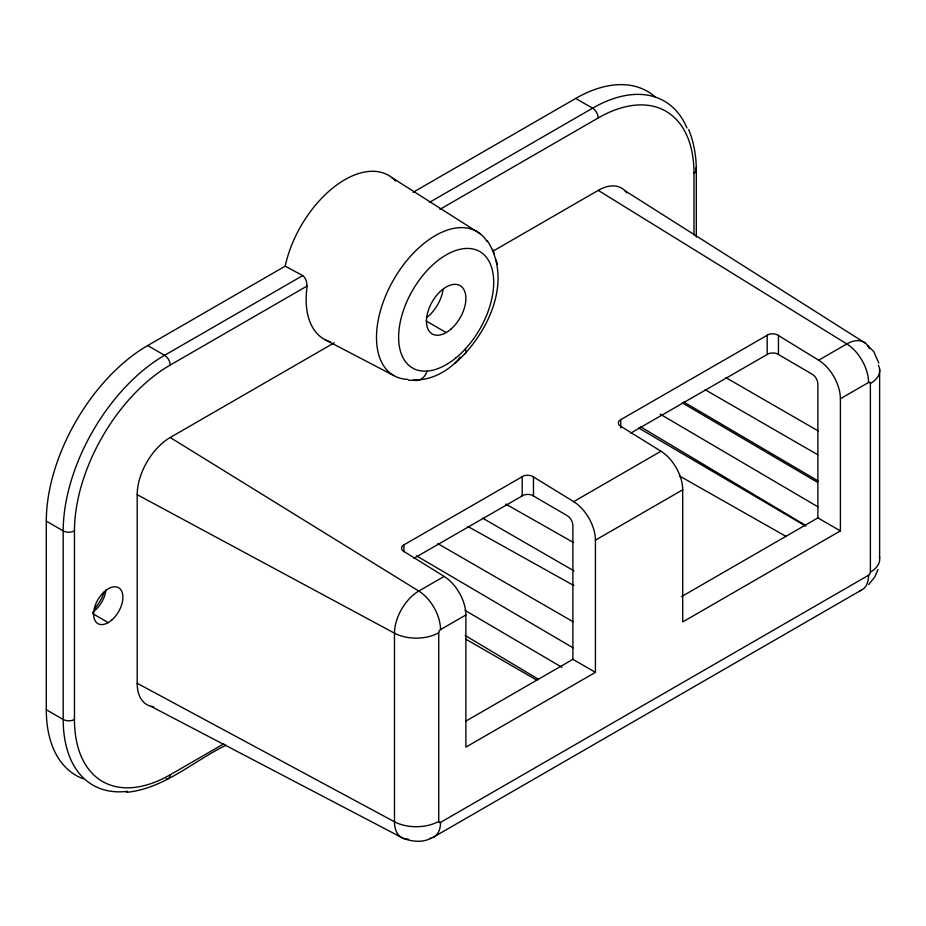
<?xml version="1.0" encoding="UTF-8"?>
<svg xmlns="http://www.w3.org/2000/svg" width="926" height="926" viewBox="0 0 926 926"><rect width="100%" height="100%" fill="white"/><g stroke="black" fill="none" stroke-linecap="round" stroke-linejoin="round"><path stroke-width="1.39" d="M879.631 557.869L879.631 369.277M877.964 569.583L874.873 576.817L868.669 584.549M460.002 356.938L459.736 357.61M459.574 357.957C448.832 371.037 431.03 380.609 413.829 379.973M455.372 363.096C487.736 334.124 513.305 281.481 487.423 240.829M403.933 544.858L402.775 545.68A7.061 4.213 1.8 0 0 401.699 547.335L401.606 547.96A10.695 6.389 1.8 0 0 401.618 548.597L401.652 548.805A7.176 4.283 1.8 0 0 402.764 550.727L444.133 576.423A31.854 18.393 60 0 1 465.882 614.968L465.882 747.132L595.418 672.345L595.418 540.182A31.854 18.393 60 0 0 573.669 501.637L532.056 476.08A7.072 4.225 1.8 0 0 529.244 475.385L528.179 475.304A10.695 6.389 1.8 0 0 527.125 475.293L526.778 475.304A7.165 4.283 1.8 0 0 523.607 475.906L403.933 544.858L403.933 551.711M620.756 419.675L619.598 420.485A7.061 4.213 1.8 0 0 618.522 422.152L618.429 422.777A10.695 6.389 1.8 0 0 618.452 423.413L618.475 423.622A7.176 4.283 1.8 0 0 619.587 425.543L660.967 451.24A31.854 18.393 60 0 1 682.705 489.785L682.705 621.948L840.403 530.899L840.403 398.747A31.854 18.393 60 0 0 818.665 360.191L777.041 334.645A7.072 4.225 1.8 0 0 774.229 333.939L773.175 333.858A10.695 6.389 1.8 0 0 772.122 333.846L771.763 333.858A7.165 4.283 1.8 0 0 768.592 334.46L620.756 419.675L620.756 427.905M83.294 778.801A143.368 82.773 -60 0 1 46.3 709.733L46.3 521.141A143.368 82.773 -60 0 1 147.674 345.56L285.185 266.167A87.611 50.583 -60 0 1 334.622 186.566A87.611 50.583 -60 0 1 395.703 181.114M413.146 192.284L575.706 98.434A143.368 82.773 -60 0 1 654.96 96.755M306.795 285.717A8.01 5.093 73 0 0 302.686 275.612L164.573 355.306A143.368 82.773 -60 0 0 63.2 530.899L63.2 719.49A143.368 82.773 -60 0 0 127.533 791.313M429.398 202.412L592.594 108.192A143.368 82.773 -60 0 1 686.965 127.996M223.791 743.833L170.199 774.773A135.404 78.178 -60 0 1 74.462 719.49L74.462 530.899A135.404 78.178 -60 0 1 170.199 365.064L307.2 285.972A86.5 49.946 -60 0 0 330.327 341.868M439.908 209.357L598.231 117.949A135.404 78.178 -60 0 1 693.979 173.22L693.979 235.135M153.704 706.746A46.67 26.947 -60 0 1 137.198 683.272L137.198 494.681A46.67 26.947 -60 0 1 170.199 437.512L334.286 342.782M493.037 251.12L598.231 190.386A46.67 26.947 -60 0 1 626.809 192.944M413.887 558.309L523.607 495.109A7.165 4.167 0.4 0 1 526.778 494.472L527.125 494.449A10.695 6.227 0.4 0 1 528.179 494.449L529.244 494.507A7.072 4.121 0.4 0 1 532.056 495.144L567.302 515.713A7.964 4.595 60 0 1 572.881 525.436L572.881 659.335L465.766 721.18M630.768 433.09L768.592 353.663A7.165 4.167 0.4 0 1 771.763 353.026L772.122 353.014A10.695 6.227 0.4 0 1 773.175 353.003L774.229 353.061A7.072 4.121 0.4 0 1 777.041 353.709L812.299 374.266A7.964 4.595 60 0 1 817.878 383.989L817.878 517.889L681.455 596.657M444.133 576.423L418.795 591.054A34.401 19.863 -60 0 0 394.476 633.187L394.476 821.779A34.401 19.863 -60 0 0 408.239 839.141M573.669 501.637L660.967 451.24M818.665 360.191L846.827 343.94A34.401 19.863 -60 0 1 869.468 348.685M226.071 745.21C193.407 761.056 164.018 788.778 126.434 792.343M879.411 556.619A31.854 18.393 0 0 1 870.371 572.129A2.558 1.482 -60 0 1 868.565 575.266L440.533 822.381A2.558 1.482 -60 0 1 438.727 821.339L438.727 632.736A2.558 1.482 -60 0 1 440.533 629.611L465.882 614.968M595.418 540.182L682.705 489.785M840.403 398.747L868.565 382.484A2.558 1.482 -60 0 1 870.371 383.526L870.371 572.129M432.824 837.521L860.844 590.406M431.041 838.296C422.291 842.81 412.07 841.711 403.157 838.285L150.799 706.249M408.54 380.239L417.823 380.355M324.818 339.599L393.735 375.528M285.185 266.167L302.698 275.566M137.198 494.681L394.476 633.187A31.854 18.393 0 0 0 438.727 632.736M137.198 683.272L394.476 821.779A31.854 18.393 0 0 0 438.727 821.339M467.78 526.419L573.819 585.521M679.418 475.929L786.359 536.594M505.677 504.033L573.541 542.532M575.706 98.434L592.594 108.192A7.964 4.595 60 0 1 598.231 117.949M725.938 377.669L818.225 430.949M705.126 389.719L817.82 454.782M817.878 517.889L840.403 530.899M426.145 320.986L446.17 332.55M482.585 518.109L573.946 570.856M147.674 345.56L164.573 355.306A7.964 4.595 60 0 1 170.199 365.064M437.848 543.655L573.09 621.74M572.881 659.335L595.418 672.345M465.871 639.206L537.138 680.332M46.3 521.141L63.2 530.899A7.964 4.595 0 0 0 74.462 530.899M92.658 613.591L108.249 622.596M46.3 709.733L63.2 719.49A7.964 4.595 0 0 0 74.462 719.49M683.782 402L817.947 480.825M682.265 402.845L817.67 482.4M660.18 414.154L817.947 506.846M638.639 427.951L805.759 526.13M416.584 555.901L573.113 647.853M465.037 610.373L561.932 667.299M640.56 426.793L805.574 525.412M465.176 635.479L538.376 679.221M598.231 190.386L846.827 343.94A31.854 18.393 60 0 1 868.565 382.484M170.199 437.512L418.795 591.054A31.854 18.393 60 0 1 440.533 629.611M624.934 190.687L865.451 343.21M391.86 177.572L480.177 233.757M867.882 345.815L873.75 351.567L878.832 363.073M688.689 129.582C693.91 142.373 696.283 156.181 696.306 169.967L696.306 237.125M496.058 259.974L497.308 264.014M492.771 249.314L494.171 253.805M778.453 335.362L778.453 354.392M767.191 335.131L767.191 354.334M533.469 476.797L533.469 495.827M522.195 476.577L522.195 495.769M695.646 168.138A7.964 4.595 0 0 1 693.979 173.22M170.199 774.773A7.964 4.595 60 0 1 166.229 778.685M878.38 365.272A31.854 18.393 0 0 1 870.371 383.526M868.565 575.266A31.854 18.393 60 0 1 859.652 590.834M440.533 822.381A31.854 18.393 60 0 1 430.208 838.285M427.094 371.071A15.927 12.119 85.9 0 1 413.494 380.054M465.246 349.044A15.927 4.734 42.7 0 1 464.389 353.882M443.022 289.722A27.873 16.089 -60 0 1 426.516 317.641M407.799 379.394A83.143 48.002 -60 0 1 393.677 279.583A83.143 48.002 -60 0 1 487.203 241.663M105.934 590.151A20.708 11.957 -60 0 1 92.554 612.213M104.082 592.293A28.81 16.633 -60 0 1 94.568 608.776M455.615 358.13A67.228 38.811 -60 0 0 481.786 252.879A67.228 38.811 -60 0 0 401.097 318.359A67.228 38.811 -60 0 0 455.615 358.13M450.916 329.135A27.873 16.089 -60 0 0 460.361 285.798A27.873 16.089 -60 0 0 427.222 314.435A27.873 16.089 -60 0 0 450.916 329.135M111.78 620.061A20.708 11.957 -60 0 0 118.794 587.86A20.708 11.957 -60 0 0 94.174 609.134A20.708 11.957 -60 0 0 111.78 620.061"/></g></svg>
